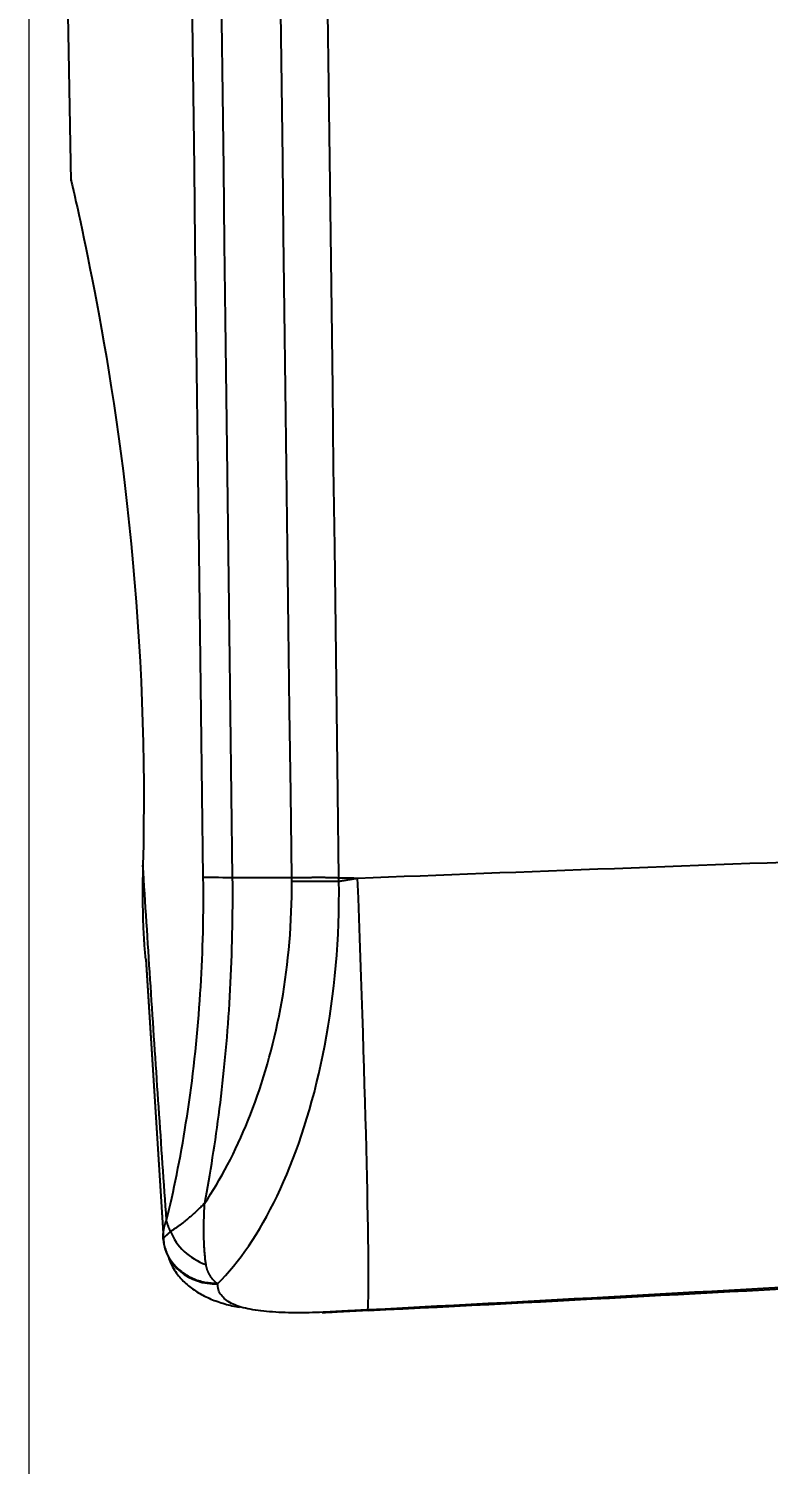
# Model space of a CAD drawing. Extents: x 0 to 395, y 0 to 289.
# Drawn here: x 184.45 to 198.57, y 111.27 to 138.69 of the extents above; entities that cross this region are included whole.
import ezdxf

# ---------------------------------------------------------------- set-up
doc = ezdxf.new("R2010")
doc.units = 0
doc.header["$LTSCALE"] = 10
doc.header["$MEASUREMENT"] = 0
doc.header["$PDMODE"] = 3
doc.header["$PDSIZE"] = -10
doc.layers.get('0').update_dxf_attribs({"linetype": 'CONTINUOUS'})
doc.layers.get('DEFPOINTS').update_dxf_attribs({"linetype": 'CONTINUOUS'})
doc.layers.add('1', color=7, linetype='CONTINUOUS')
doc.styles.add('Daelim Dimension', font='')
doc.styles.get('Daelim Dimension').set_extended_font_data('나눔고딕')
doc.dimstyles.new('DEFAULT', dxfattribs={"dimscale": 2, "dimtxt": 2, "dimasz": 2, "dimexe": 0, "dimexo": 2, "dimgap": 1, "dimtad": 1, "dimdec": 0, "dimzin": 9, "dimdsep": 46, "dimtxsty": 'Daelim Dimension', "dimcen": 0.5, "dimclrd": 5, "dimclre": 5, "dimclrt": 256, "dimadec": 1, "dimazin": 0, "dimtfac": 1, "dimtdec": 0, "dimtix": 1, "dimtmove": 0, "dimatfit": 3, "dimfxl": 1, "dimtolj": 1, "dimtzin": 1, "dimlwd": 9, "dimlwe": 9, "dimarcsym": 0})

# ---------------------------------------------------------------- blocks, each defined once
blk = doc.blocks.new('*D11')
at = {"color": 5, "linetype": 'ByBlock', "lineweight": 9, "ltscale": 0.5, "transparency": 16777216}
for p, q in [((184.455, 177.859), (184.455, 94.122)), ((210.264, 115.112), (210.264, 94.122)), ((188.455, 94.122), (206.264, 94.122))]:
    blk.add_line(p, q, dxfattribs=at)
at = {"color": 5, "ltscale": 0.5, "transparency": 16777216}
for points in [[(188.455, 94.789), (188.455, 93.456), (184.455, 94.122)], [(206.264, 94.789), (206.264, 93.456), (210.264, 94.122)]]:
    blk.add_solid(points, dxfattribs=at)
at = {"layer": 'DEFPOINTS', "color": 0, "ltscale": 0.5, "transparency": 16777216}
for p in [(184.455, 181.859), (210.264, 119.112), (210.264, 94.122)]:
    blk.add_point(p, dxfattribs=at)
at = {"color": 7, "ltscale": 0.5, "transparency": 16777216, "insert": (197.359, 99.388), "char_height": 6, "attachment_point": 5, "style": 'Daelim Dimension'}
blk.add_mtext('\\A1;26', dxfattribs=at)

msp = doc.modelspace()

# ---------------------------------------------------------------- linework, layer by layer
at = {"layer": '1'}
for p, q in [((184.455, 181.859), (185.259, 135.778)), ((188.347, 122.478), (189.476, 122.478))]:
    msp.add_line(p, q, dxfattribs=at)
for points in [[(187.787, 122.485), (187.768, 124.059), (187.748, 125.616), (187.729, 127.156), (187.709, 128.678), (187.69, 130.182), (187.672, 131.669), (187.653, 133.139), (187.635, 134.591), (187.617, 136.025), (187.599, 137.442), (187.582, 138.841), (187.564, 140.224), (187.547, 141.589), (187.53, 142.938), (187.513, 144.271), (187.497, 145.587), (187.481, 146.887), (187.465, 148.17), (187.449, 149.437), (187.433, 150.687), (187.418, 151.92), (187.402, 153.137)], [(188.347, 122.478), (188.327, 124.053), (188.307, 125.611), (188.288, 127.15), (188.269, 128.673), (188.25, 130.177), (188.231, 131.664), (188.213, 133.134), (188.195, 134.585), (188.177, 136.02), (188.159, 137.437), (188.141, 138.836), (188.124, 140.219), (188.107, 141.585), (188.09, 142.934), (188.073, 144.267), (188.057, 145.583), (188.041, 146.883), (188.025, 148.167), (188.009, 149.433), (187.993, 150.684), (187.978, 151.917), (187.963, 153.135)], [(189.476, 122.478), (189.456, 124.089), (189.436, 125.678), (189.416, 127.247), (189.396, 128.793), (189.377, 130.318), (189.358, 131.82), (189.34, 133.3), (189.321, 134.757), (189.303, 136.192), (189.285, 137.606), (189.268, 139.001), (189.25, 140.376), (189.233, 141.734), (189.217, 143.074), (189.2, 144.399), (189.183, 145.709), (189.167, 147.002), (189.151, 148.28), (189.135, 149.542), (189.12, 150.788), (189.104, 152.017), (189.089, 153.23)], [(190.376, 122.471), (190.356, 124.084), (190.336, 125.675), (190.315, 127.245), (190.296, 128.794), (190.276, 130.32), (190.257, 131.824), (190.238, 133.305), (190.22, 134.762), (190.201, 136.198), (190.183, 137.612), (190.165, 139.006), (190.148, 140.381), (190.131, 141.738), (190.114, 143.078), (190.097, 144.403), (190.08, 145.712), (190.064, 147.005), (190.047, 148.283), (190.031, 149.545), (190.016, 150.791), (190, 152.02), (189.985, 153.233)], [(185.258, 135.813), (185.26, 135.806), (185.265, 135.786), (185.272, 135.752), (185.283, 135.704), (185.297, 135.643), (185.314, 135.569), (185.334, 135.48), (185.357, 135.379), (185.383, 135.264), (185.41, 135.138), (185.441, 134.999), (185.473, 134.847), (185.508, 134.683), (185.545, 134.507), (185.584, 134.318), (185.624, 134.116), (185.667, 133.903), (185.71, 133.68), (185.754, 133.446), (185.799, 133.203), (185.845, 132.949), (185.891, 132.686), (185.937, 132.412), (185.984, 132.128), (186.031, 131.834), (186.078, 131.53), (186.123, 131.218), (186.168, 130.9), (186.212, 130.575), (186.255, 130.243), (186.296, 129.905), (186.336, 129.56), (186.374, 129.208), (186.41, 128.849), (186.445, 128.483), (186.477, 128.112), (186.507, 127.738), (186.534, 127.362), (186.558, 126.984), (186.58, 126.603), (186.599, 126.219), (186.615, 125.834), (186.628, 125.445), (186.638, 125.055), (186.645, 124.661), (186.649, 124.269), (186.65, 123.878), (186.648, 123.488), (186.643, 123.1), (186.635, 122.714)], [(186.635, 122.714), (186.634, 122.677), (186.633, 122.64), (186.632, 122.603), (186.631, 122.566), (186.631, 122.529), (186.63, 122.492), (186.629, 122.456), (186.629, 122.419), (186.629, 122.382), (186.628, 122.346), (186.628, 122.309), (186.628, 122.273), (186.627, 122.236), (186.627, 122.2), (186.627, 122.163), (186.627, 122.127), (186.627, 122.091), (186.627, 122.054), (186.628, 122.018), (186.628, 121.982), (186.628, 121.946), (186.629, 121.91), (186.63, 121.874), (186.63, 121.838), (186.631, 121.802), (186.632, 121.766), (186.633, 121.73), (186.634, 121.695), (186.635, 121.659), (186.636, 121.623), (186.637, 121.588), (186.639, 121.552), (186.64, 121.516), (186.642, 121.481), (186.643, 121.445), (186.645, 121.41), (186.647, 121.375), (186.649, 121.339), (186.651, 121.304), (186.654, 121.269), (186.656, 121.234), (186.658, 121.198), (186.661, 121.163), (186.664, 121.128), (186.666, 121.093), (186.669, 121.058), (186.672, 121.023), (186.676, 120.989), (186.679, 120.954), (186.682, 120.919)], [(187.085, 115.929), (187.076, 116.064), (187.066, 116.199), (187.057, 116.333), (187.048, 116.468), (187.038, 116.603), (187.029, 116.737), (187.02, 116.872), (187.011, 117.007), (187.001, 117.142), (186.992, 117.277), (186.983, 117.412), (186.974, 117.547), (186.964, 117.682), (186.955, 117.817), (186.946, 117.953), (186.937, 118.088), (186.928, 118.223), (186.919, 118.359), (186.909, 118.494), (186.9, 118.629), (186.891, 118.765), (186.882, 118.9), (186.873, 119.036), (186.864, 119.172), (186.855, 119.307), (186.846, 119.443), (186.837, 119.579), (186.828, 119.714), (186.819, 119.85), (186.81, 119.986), (186.801, 120.122), (186.792, 120.258), (186.784, 120.394), (186.775, 120.53), (186.766, 120.666), (186.757, 120.803), (186.748, 120.939), (186.739, 121.075), (186.73, 121.211), (186.722, 121.348), (186.713, 121.484), (186.704, 121.621), (186.695, 121.757), (186.687, 121.894), (186.678, 122.03), (186.669, 122.167), (186.661, 122.303), (186.652, 122.44), (186.643, 122.577), (186.635, 122.714)], [(190.733, 122.466), (191.029, 122.477), (191.326, 122.488), (191.625, 122.5), (191.925, 122.511), (192.227, 122.523), (192.53, 122.535), (192.834, 122.546), (193.14, 122.558), (193.447, 122.569), (193.756, 122.581), (194.066, 122.593), (194.377, 122.604), (194.69, 122.616), (195.004, 122.628), (195.32, 122.64), (195.637, 122.651), (195.955, 122.663), (196.275, 122.675), (196.596, 122.687), (196.918, 122.699), (197.242, 122.711), (197.568, 122.723), (197.895, 122.735), (198.223, 122.747), (198.552, 122.759), (198.883, 122.771)], [(187.085, 115.929), (187.11, 116.033), (187.136, 116.139), (187.16, 116.246), (187.185, 116.355), (187.209, 116.465), (187.233, 116.577), (187.257, 116.691), (187.281, 116.806), (187.304, 116.923), (187.327, 117.042), (187.35, 117.162), (187.372, 117.284), (187.394, 117.408), (187.415, 117.533), (187.437, 117.66), (187.457, 117.789), (187.478, 117.919), (187.497, 118.051), (187.517, 118.185), (187.536, 118.32), (187.554, 118.456), (187.572, 118.594), (187.589, 118.733), (187.606, 118.872), (187.621, 119.013), (187.637, 119.153), (187.651, 119.293), (187.665, 119.434), (187.677, 119.573), (187.69, 119.712), (187.701, 119.851), (187.711, 119.988), (187.721, 120.124), (187.73, 120.258), (187.739, 120.391), (187.746, 120.521), (187.753, 120.651), (187.759, 120.779), (187.765, 120.907), (187.77, 121.036), (187.774, 121.165), (187.778, 121.297), (187.782, 121.43), (187.785, 121.567), (187.787, 121.707), (187.789, 121.853), (187.79, 122.003), (187.79, 122.159), (187.789, 122.319), (187.787, 122.485)], [(187.814, 116.257), (187.834, 116.362), (187.853, 116.468), (187.873, 116.575), (187.892, 116.683), (187.911, 116.793), (187.929, 116.903), (187.948, 117.014), (187.966, 117.127), (187.983, 117.24), (188.001, 117.354), (188.018, 117.469), (188.035, 117.586), (188.051, 117.703), (188.067, 117.821), (188.083, 117.939), (188.098, 118.059), (188.113, 118.179), (188.128, 118.301), (188.142, 118.423), (188.156, 118.546), (188.169, 118.669), (188.182, 118.793), (188.194, 118.919), (188.206, 119.044), (188.218, 119.171), (188.229, 119.298), (188.24, 119.425), (188.25, 119.554), (188.26, 119.682), (188.269, 119.812), (188.278, 119.942), (188.286, 120.072), (188.294, 120.203), (188.302, 120.334), (188.308, 120.466), (188.315, 120.598), (188.32, 120.731), (188.326, 120.864), (188.33, 120.997), (188.335, 121.131), (188.338, 121.265), (188.341, 121.399), (188.344, 121.533), (188.346, 121.668), (188.347, 121.803), (188.348, 121.938), (188.349, 122.073), (188.349, 122.208), (188.348, 122.343), (188.347, 122.478)], [(187.814, 116.257), (187.871, 116.342), (187.927, 116.429), (187.983, 116.518), (188.038, 116.609), (188.092, 116.702), (188.146, 116.796), (188.199, 116.893), (188.252, 116.991), (188.304, 117.091), (188.355, 117.192), (188.405, 117.296), (188.454, 117.401), (188.503, 117.508), (188.551, 117.617), (188.597, 117.727), (188.643, 117.839), (188.688, 117.952), (188.733, 118.068), (188.776, 118.185), (188.818, 118.303), (188.859, 118.423), (188.899, 118.545), (188.937, 118.668), (188.975, 118.792), (189.012, 118.918), (189.047, 119.045), (189.081, 119.174), (189.114, 119.304), (189.146, 119.435), (189.177, 119.567), (189.206, 119.701), (189.234, 119.836), (189.26, 119.972), (189.285, 120.109), (189.309, 120.247), (189.331, 120.386), (189.351, 120.526), (189.371, 120.667), (189.388, 120.809), (189.404, 120.951), (189.419, 121.094), (189.432, 121.238), (189.443, 121.383), (189.453, 121.527), (189.461, 121.673), (189.467, 121.819), (189.472, 121.965), (189.475, 122.111), (189.477, 122.257), (189.477, 122.404)], [(188.06, 114.716), (188.137, 114.794), (188.213, 114.875), (188.288, 114.961), (188.363, 115.05), (188.437, 115.142), (188.51, 115.239), (188.583, 115.338), (188.655, 115.442), (188.725, 115.549), (188.795, 115.659), (188.865, 115.773), (188.933, 115.89), (189, 116.011), (189.066, 116.135), (189.132, 116.262), (189.196, 116.393), (189.259, 116.527), (189.32, 116.665), (189.381, 116.805), (189.44, 116.949), (189.498, 117.096), (189.555, 117.246), (189.61, 117.399), (189.663, 117.556), (189.716, 117.715), (189.766, 117.877), (189.815, 118.041), (189.862, 118.209), (189.908, 118.379), (189.951, 118.552), (189.993, 118.727), (190.033, 118.905), (190.071, 119.085), (190.107, 119.267), (190.141, 119.452), (190.173, 119.639), (190.203, 119.827), (190.231, 120.018), (190.256, 120.21), (190.279, 120.404), (190.3, 120.6), (190.318, 120.797), (190.334, 120.995), (190.348, 121.194), (190.359, 121.394), (190.367, 121.595), (190.374, 121.797), (190.377, 121.999), (190.378, 122.202), (190.377, 122.405)], [(189.476, 122.478), (189.492, 122.478), (189.507, 122.478), (189.523, 122.478), (189.539, 122.478), (189.556, 122.478), (189.572, 122.478), (189.589, 122.478), (189.605, 122.478), (189.622, 122.478), (189.639, 122.478), (189.656, 122.478), (189.673, 122.478), (189.69, 122.478), (189.707, 122.478), (189.725, 122.478), (189.742, 122.478), (189.76, 122.479), (189.777, 122.479), (189.795, 122.479), (189.813, 122.479), (189.831, 122.479), (189.849, 122.479), (189.867, 122.48), (189.885, 122.48), (189.904, 122.48), (189.922, 122.48), (189.94, 122.48), (189.959, 122.48), (189.977, 122.48), (189.996, 122.48), (190.015, 122.48), (190.033, 122.48), (190.052, 122.48), (190.071, 122.48), (190.09, 122.48), (190.109, 122.48), (190.128, 122.479), (190.147, 122.479), (190.166, 122.478), (190.185, 122.478), (190.204, 122.477), (190.223, 122.477), (190.242, 122.476), (190.261, 122.476), (190.28, 122.475), (190.3, 122.474), (190.319, 122.473), (190.338, 122.473), (190.357, 122.472), (190.376, 122.471)], [(189.477, 122.404), (189.477, 122.406), (189.477, 122.407), (189.477, 122.409), (189.477, 122.41), (189.477, 122.412), (189.477, 122.413), (189.477, 122.415), (189.477, 122.416), (189.477, 122.418), (189.476, 122.419), (189.476, 122.421), (189.476, 122.422), (189.476, 122.424), (189.476, 122.425), (189.476, 122.427), (189.476, 122.429), (189.476, 122.43), (189.476, 122.432), (189.476, 122.433), (189.476, 122.435), (189.476, 122.436), (189.476, 122.438), (189.476, 122.439), (189.476, 122.441), (189.476, 122.442), (189.476, 122.444), (189.476, 122.445), (189.476, 122.447), (189.476, 122.448), (189.476, 122.449), (189.476, 122.451), (189.476, 122.452), (189.476, 122.454), (189.476, 122.455), (189.476, 122.457), (189.476, 122.458), (189.476, 122.46), (189.476, 122.461), (189.476, 122.462), (189.476, 122.464), (189.476, 122.465), (189.476, 122.467), (189.476, 122.468), (189.476, 122.47), (189.476, 122.471), (189.476, 122.473), (189.476, 122.474), (189.476, 122.475), (189.476, 122.477), (189.476, 122.478)], [(190.377, 122.405), (190.377, 122.407), (190.377, 122.408), (190.377, 122.409), (190.377, 122.411), (190.377, 122.412), (190.377, 122.413), (190.377, 122.415), (190.377, 122.416), (190.377, 122.417), (190.377, 122.419), (190.377, 122.42), (190.377, 122.421), (190.377, 122.423), (190.377, 122.424), (190.377, 122.425), (190.377, 122.427), (190.377, 122.428), (190.377, 122.429), (190.377, 122.43), (190.377, 122.432), (190.377, 122.433), (190.377, 122.434), (190.377, 122.436), (190.377, 122.437), (190.377, 122.438), (190.377, 122.44), (190.377, 122.441), (190.377, 122.442), (190.377, 122.444), (190.377, 122.445), (190.377, 122.446), (190.377, 122.447), (190.377, 122.449), (190.377, 122.45), (190.377, 122.451), (190.377, 122.453), (190.377, 122.454), (190.377, 122.455), (190.377, 122.457), (190.377, 122.458), (190.377, 122.459), (190.377, 122.46), (190.377, 122.462), (190.377, 122.463), (190.376, 122.464), (190.376, 122.466), (190.376, 122.467), (190.376, 122.468), (190.376, 122.47), (190.376, 122.471)], [(190.376, 122.471), (190.384, 122.471), (190.391, 122.471), (190.398, 122.471), (190.405, 122.47), (190.412, 122.47), (190.419, 122.47), (190.426, 122.47), (190.434, 122.47), (190.441, 122.47), (190.448, 122.47), (190.455, 122.47), (190.462, 122.47), (190.469, 122.47), (190.476, 122.469), (190.483, 122.469), (190.491, 122.469), (190.498, 122.469), (190.505, 122.469), (190.512, 122.469), (190.519, 122.469), (190.526, 122.469), (190.533, 122.469), (190.54, 122.468), (190.548, 122.468), (190.555, 122.468), (190.562, 122.468), (190.569, 122.468), (190.576, 122.468), (190.583, 122.468), (190.59, 122.468), (190.597, 122.468), (190.605, 122.467), (190.612, 122.467), (190.619, 122.467), (190.626, 122.467), (190.633, 122.467), (190.64, 122.467), (190.647, 122.467), (190.654, 122.467), (190.661, 122.467), (190.669, 122.466), (190.676, 122.466), (190.683, 122.466), (190.69, 122.466), (190.697, 122.466), (190.704, 122.466), (190.711, 122.466), (190.718, 122.466), (190.725, 122.466), (190.733, 122.466)], [(190.377, 122.405), (190.384, 122.406), (190.391, 122.408), (190.398, 122.409), (190.405, 122.41), (190.412, 122.411), (190.42, 122.412), (190.427, 122.414), (190.434, 122.415), (190.441, 122.416), (190.448, 122.417), (190.455, 122.418), (190.462, 122.42), (190.469, 122.421), (190.477, 122.422), (190.484, 122.423), (190.491, 122.425), (190.498, 122.426), (190.505, 122.427), (190.512, 122.428), (190.519, 122.429), (190.526, 122.431), (190.534, 122.432), (190.541, 122.433), (190.548, 122.434), (190.555, 122.435), (190.562, 122.437), (190.569, 122.438), (190.576, 122.439), (190.583, 122.44), (190.59, 122.441), (190.598, 122.443), (190.605, 122.444), (190.612, 122.445), (190.619, 122.446), (190.626, 122.447), (190.633, 122.449), (190.64, 122.45), (190.647, 122.451), (190.654, 122.452), (190.662, 122.453), (190.669, 122.455), (190.676, 122.456), (190.683, 122.457), (190.69, 122.458), (190.697, 122.459), (190.704, 122.461), (190.711, 122.462), (190.718, 122.463), (190.725, 122.464), (190.733, 122.466)], [(186.688, 120.925), (187.035, 115.477)], [(186.689, 120.908), (187.035, 115.477)], [(187.814, 116.257), (187.799, 116.242), (187.784, 116.227), (187.769, 116.212), (187.754, 116.197), (187.739, 116.183), (187.724, 116.169), (187.71, 116.155), (187.695, 116.141), (187.681, 116.127), (187.666, 116.113), (187.652, 116.1), (187.637, 116.087), (187.623, 116.074), (187.609, 116.061), (187.595, 116.048), (187.581, 116.035), (187.567, 116.023), (187.553, 116.011), (187.54, 115.998), (187.526, 115.987), (187.513, 115.975), (187.499, 115.963), (187.486, 115.952), (187.472, 115.941), (187.459, 115.93), (187.446, 115.919), (187.433, 115.908), (187.42, 115.898), (187.407, 115.887), (187.394, 115.877), (187.382, 115.867), (187.369, 115.858), (187.357, 115.848), (187.345, 115.839), (187.332, 115.83), (187.32, 115.821), (187.308, 115.812), (187.296, 115.804), (187.284, 115.795), (187.273, 115.787), (187.261, 115.779), (187.25, 115.772), (187.239, 115.764), (187.227, 115.757), (187.216, 115.75), (187.205, 115.743), (187.195, 115.736), (187.184, 115.73), (187.173, 115.724), (187.163, 115.718)], [(187.84, 115.084), (187.837, 115.103), (187.834, 115.123), (187.831, 115.143), (187.829, 115.163), (187.826, 115.183), (187.824, 115.203), (187.822, 115.224), (187.82, 115.244), (187.818, 115.265), (187.816, 115.286), (187.814, 115.308), (187.812, 115.329), (187.811, 115.351), (187.809, 115.373), (187.808, 115.395), (187.806, 115.417), (187.805, 115.439), (187.804, 115.462), (187.803, 115.484), (187.802, 115.507), (187.801, 115.53), (187.8, 115.553), (187.8, 115.576), (187.799, 115.6), (187.799, 115.623), (187.798, 115.647), (187.798, 115.671), (187.798, 115.695), (187.798, 115.719), (187.798, 115.743), (187.798, 115.768), (187.798, 115.792), (187.798, 115.817), (187.798, 115.842), (187.799, 115.867), (187.799, 115.892), (187.8, 115.917), (187.8, 115.943), (187.801, 115.968), (187.802, 115.994), (187.802, 116.02), (187.803, 116.046), (187.804, 116.072), (187.805, 116.098), (187.807, 116.124), (187.808, 116.15), (187.809, 116.177), (187.811, 116.203), (187.812, 116.23), (187.814, 116.257)], [(187.02, 115.581), (187.021, 115.582), (187.022, 115.583), (187.022, 115.584), (187.023, 115.585), (187.024, 115.586), (187.025, 115.587), (187.027, 115.588), (187.028, 115.59), (187.029, 115.591), (187.031, 115.593), (187.032, 115.594), (187.034, 115.596), (187.036, 115.598), (187.038, 115.6), (187.04, 115.601), (187.042, 115.603), (187.044, 115.606), (187.046, 115.608), (187.049, 115.61), (187.051, 115.612), (187.054, 115.615), (187.056, 115.617), (187.059, 115.62), (187.062, 115.622), (187.065, 115.625), (187.068, 115.628), (187.071, 115.631), (187.074, 115.634), (187.078, 115.637), (187.081, 115.64), (187.084, 115.643), (187.088, 115.646), (187.091, 115.649), (187.095, 115.653), (187.099, 115.656), (187.103, 115.66), (187.106, 115.664), (187.11, 115.667), (187.114, 115.671), (187.119, 115.675), (187.123, 115.679), (187.127, 115.683), (187.131, 115.687), (187.136, 115.691), (187.14, 115.695), (187.145, 115.7), (187.149, 115.704), (187.154, 115.708), (187.158, 115.713), (187.163, 115.718)], [(187.021, 115.581), (187.02, 115.588), (187.02, 115.596), (187.021, 115.603), (187.021, 115.61), (187.021, 115.618), (187.021, 115.625), (187.021, 115.632), (187.022, 115.64), (187.022, 115.647), (187.022, 115.654), (187.023, 115.662), (187.024, 115.669), (187.024, 115.676), (187.025, 115.683), (187.025, 115.69), (187.026, 115.698), (187.027, 115.705), (187.028, 115.712), (187.029, 115.719), (187.03, 115.726), (187.031, 115.733), (187.032, 115.74), (187.033, 115.747), (187.034, 115.754), (187.036, 115.761), (187.037, 115.768), (187.038, 115.775), (187.04, 115.782), (187.041, 115.789), (187.043, 115.796), (187.044, 115.803), (187.046, 115.81), (187.048, 115.817), (187.049, 115.823), (187.051, 115.83), (187.053, 115.837), (187.055, 115.844), (187.057, 115.85), (187.059, 115.857), (187.061, 115.864), (187.063, 115.871), (187.065, 115.877), (187.068, 115.884), (187.07, 115.89), (187.072, 115.897), (187.075, 115.903), (187.077, 115.91), (187.08, 115.917), (187.082, 115.923), (187.085, 115.929)], [(187.163, 115.718), (187.161, 115.722), (187.159, 115.726), (187.157, 115.73), (187.155, 115.734), (187.153, 115.738), (187.151, 115.743), (187.149, 115.747), (187.147, 115.751), (187.145, 115.755), (187.143, 115.759), (187.141, 115.764), (187.14, 115.768), (187.138, 115.772), (187.136, 115.776), (187.134, 115.78), (187.132, 115.785), (187.131, 115.789), (187.129, 115.793), (187.127, 115.797), (187.126, 115.801), (187.124, 115.806), (187.122, 115.81), (187.121, 115.814), (187.119, 115.818), (187.117, 115.823), (187.116, 115.827), (187.114, 115.831), (187.113, 115.835), (187.111, 115.84), (187.11, 115.844), (187.108, 115.848), (187.107, 115.852), (187.106, 115.857), (187.104, 115.861), (187.103, 115.865), (187.102, 115.87), (187.1, 115.874), (187.099, 115.878), (187.098, 115.882), (187.096, 115.887), (187.095, 115.891), (187.094, 115.895), (187.093, 115.899), (187.092, 115.904), (187.09, 115.908), (187.089, 115.912), (187.088, 115.917), (187.087, 115.921), (187.086, 115.925), (187.085, 115.929)], [(187.02, 115.569), (187.02, 115.569), (187.02, 115.57), (187.02, 115.57), (187.02, 115.57), (187.02, 115.57), (187.02, 115.571), (187.02, 115.571), (187.02, 115.571), (187.02, 115.571), (187.02, 115.572), (187.02, 115.572), (187.02, 115.572), (187.02, 115.572), (187.02, 115.573), (187.02, 115.573), (187.02, 115.573), (187.02, 115.573), (187.02, 115.573), (187.02, 115.574), (187.02, 115.574), (187.02, 115.574), (187.02, 115.574), (187.02, 115.575), (187.02, 115.575), (187.02, 115.575), (187.02, 115.575), (187.02, 115.576), (187.02, 115.576), (187.02, 115.576), (187.02, 115.576), (187.02, 115.577), (187.02, 115.577), (187.02, 115.577), (187.02, 115.577), (187.02, 115.577), (187.02, 115.578), (187.02, 115.578), (187.02, 115.578), (187.02, 115.578), (187.02, 115.579), (187.02, 115.579), (187.02, 115.579), (187.02, 115.579), (187.02, 115.58), (187.02, 115.58), (187.02, 115.58), (187.021, 115.58), (187.021, 115.581), (187.021, 115.581), (187.021, 115.581)], [(187.02, 115.581), (187.023, 115.556), (187.026, 115.53), (187.03, 115.505), (187.035, 115.479), (187.04, 115.453), (187.047, 115.427), (187.054, 115.401), (187.063, 115.375), (187.072, 115.349), (187.082, 115.323), (187.093, 115.297), (187.105, 115.271), (187.118, 115.246), (187.132, 115.22), (187.147, 115.195), (187.163, 115.171), (187.18, 115.146), (187.197, 115.122), (187.216, 115.099), (187.235, 115.076), (187.256, 115.053), (187.277, 115.031), (187.299, 115.01), (187.321, 114.989), (187.345, 114.969), (187.369, 114.949), (187.393, 114.931), (187.419, 114.913), (187.445, 114.895), (187.471, 114.879), (187.498, 114.863), (187.525, 114.849), (187.553, 114.835), (187.581, 114.822), (187.61, 114.81), (187.638, 114.798), (187.667, 114.788), (187.696, 114.778), (187.725, 114.77), (187.755, 114.762), (187.784, 114.755), (187.813, 114.749), (187.842, 114.744), (187.872, 114.739), (187.901, 114.736), (187.929, 114.733), (187.958, 114.731), (187.986, 114.73), (188.014, 114.729), (188.042, 114.729)], [(187.13, 115.2), (187.143, 115.166), (187.156, 115.133), (187.17, 115.101), (187.186, 115.069), (187.202, 115.038), (187.219, 115.008), (187.237, 114.978), (187.256, 114.95), (187.276, 114.921), (187.296, 114.894), (187.317, 114.868), (187.339, 114.842), (187.361, 114.816), (187.383, 114.792), (187.406, 114.768), (187.43, 114.745), (187.454, 114.722), (187.479, 114.7), (187.504, 114.679), (187.53, 114.658), (187.556, 114.638), (187.583, 114.618), (187.61, 114.599), (187.637, 114.581), (187.665, 114.563), (187.693, 114.546), (187.722, 114.529), (187.751, 114.513), (187.78, 114.497), (187.81, 114.482), (187.841, 114.467), (187.871, 114.453), (187.902, 114.439), (187.933, 114.426), (187.965, 114.413), (187.997, 114.4), (188.029, 114.388), (188.062, 114.377), (188.095, 114.365), (188.128, 114.355), (188.162, 114.344), (188.196, 114.334), (188.23, 114.324), (188.265, 114.315), (188.3, 114.306), (188.335, 114.298), (188.37, 114.289), (188.406, 114.282), (188.442, 114.274), (188.478, 114.267)], [(188.042, 114.73), (188.034, 114.736), (188.026, 114.743), (188.018, 114.75), (188.011, 114.757), (188.003, 114.764), (187.996, 114.771), (187.989, 114.778), (187.982, 114.785), (187.976, 114.793), (187.969, 114.8), (187.963, 114.807), (187.957, 114.815), (187.951, 114.822), (187.946, 114.83), (187.94, 114.837), (187.935, 114.845), (187.93, 114.852), (187.925, 114.86), (187.92, 114.867), (187.916, 114.875), (187.911, 114.882), (187.907, 114.89), (187.903, 114.897), (187.899, 114.905), (187.895, 114.912), (187.891, 114.92), (187.888, 114.927), (187.884, 114.935), (187.881, 114.942), (187.878, 114.949), (187.875, 114.956), (187.872, 114.964), (187.869, 114.971), (187.867, 114.978), (187.864, 114.985), (187.862, 114.992), (187.86, 114.999), (187.857, 115.006), (187.855, 115.013), (187.853, 115.02), (187.852, 115.026), (187.85, 115.033), (187.848, 115.04), (187.847, 115.046), (187.845, 115.053), (187.844, 115.059), (187.843, 115.065), (187.842, 115.072), (187.84, 115.078), (187.84, 115.084)], [(188.06, 114.716), (188.06, 114.716), (188.06, 114.716), (188.059, 114.717), (188.059, 114.717), (188.059, 114.717), (188.058, 114.717), (188.058, 114.718), (188.057, 114.718), (188.057, 114.718), (188.057, 114.718), (188.056, 114.719), (188.056, 114.719), (188.056, 114.719), (188.055, 114.719), (188.055, 114.72), (188.055, 114.72), (188.054, 114.72), (188.054, 114.721), (188.053, 114.721), (188.053, 114.721), (188.053, 114.721), (188.052, 114.722), (188.052, 114.722), (188.052, 114.722), (188.051, 114.722), (188.051, 114.723), (188.051, 114.723), (188.05, 114.723), (188.05, 114.724), (188.049, 114.724), (188.049, 114.724), (188.049, 114.724), (188.048, 114.725), (188.048, 114.725), (188.048, 114.725), (188.047, 114.726), (188.047, 114.726), (188.047, 114.726), (188.046, 114.726), (188.046, 114.727), (188.045, 114.727), (188.045, 114.727), (188.045, 114.728), (188.044, 114.728), (188.044, 114.728), (188.044, 114.728), (188.043, 114.729), (188.043, 114.729), (188.043, 114.729), (188.042, 114.73)], [(190.208, 114.179), (190.141, 114.176), (190.074, 114.173), (190.007, 114.17), (189.94, 114.168), (189.873, 114.166), (189.806, 114.165), (189.74, 114.164), (189.674, 114.163), (189.608, 114.163), (189.543, 114.163), (189.479, 114.164), (189.415, 114.165), (189.353, 114.166), (189.291, 114.168), (189.23, 114.171), (189.17, 114.174), (189.111, 114.178), (189.053, 114.182), (188.996, 114.187), (188.941, 114.192), (188.886, 114.198), (188.834, 114.205), (188.782, 114.212), (188.732, 114.22), (188.684, 114.229), (188.637, 114.238), (188.592, 114.249), (188.548, 114.26), (188.506, 114.272), (188.466, 114.284), (188.427, 114.298), (188.391, 114.312), (188.356, 114.327), (188.323, 114.343), (188.292, 114.36), (188.262, 114.378), (188.235, 114.396), (188.209, 114.416), (188.186, 114.436), (188.165, 114.458), (188.145, 114.48), (188.128, 114.503), (188.112, 114.526), (188.099, 114.551), (188.087, 114.577), (188.078, 114.603), (188.07, 114.63), (188.065, 114.658), (188.062, 114.686), (188.06, 114.716)], [(198.805, 114.647), (198.477, 114.628), (198.149, 114.61), (197.821, 114.591), (197.493, 114.572), (197.165, 114.554), (196.837, 114.536), (196.509, 114.517), (196.18, 114.499), (195.852, 114.481), (195.524, 114.463), (195.196, 114.445), (194.868, 114.427), (194.54, 114.409), (194.212, 114.391), (193.884, 114.373), (193.556, 114.356), (193.228, 114.338), (192.899, 114.321), (192.571, 114.303), (192.243, 114.286), (191.915, 114.268), (191.587, 114.251), (191.259, 114.234), (190.931, 114.217)], [(190.942, 114.206), (191.27, 114.223), (191.599, 114.24), (191.927, 114.256), (192.255, 114.273), (192.584, 114.29), (192.912, 114.307), (193.24, 114.324), (193.569, 114.341), (193.897, 114.358), (194.225, 114.375), (194.554, 114.392), (194.882, 114.409), (195.21, 114.427), (195.539, 114.444), (195.867, 114.461), (196.195, 114.479), (196.524, 114.497), (196.852, 114.514), (197.18, 114.532), (197.509, 114.549), (197.837, 114.567), (198.165, 114.585), (198.494, 114.603), (198.822, 114.621)], [(190.058, 114.17), (190.062, 114.17), (190.065, 114.17), (190.069, 114.17), (190.073, 114.17), (190.077, 114.17), (190.08, 114.17), (190.084, 114.171), (190.088, 114.171), (190.092, 114.171), (190.095, 114.171), (190.099, 114.171), (190.103, 114.171), (190.107, 114.171), (190.11, 114.171), (190.114, 114.171), (190.118, 114.171), (190.122, 114.172), (190.125, 114.172), (190.129, 114.172), (190.133, 114.172), (190.137, 114.172), (190.14, 114.172), (190.144, 114.172), (190.148, 114.172), (190.152, 114.173), (190.155, 114.173), (190.159, 114.173), (190.163, 114.173), (190.167, 114.173), (190.17, 114.173), (190.174, 114.173), (190.178, 114.173), (190.182, 114.174), (190.185, 114.174), (190.189, 114.174), (190.193, 114.174), (190.197, 114.174), (190.201, 114.174), (190.204, 114.174), (190.208, 114.175), (190.212, 114.175), (190.216, 114.175), (190.219, 114.175), (190.223, 114.175), (190.227, 114.175), (190.231, 114.175), (190.234, 114.176), (190.238, 114.176), (190.242, 114.176), (190.246, 114.176)], [(190.931, 114.217), (190.916, 114.216), (190.902, 114.215), (190.887, 114.214), (190.873, 114.214), (190.859, 114.213), (190.844, 114.212), (190.83, 114.211), (190.815, 114.211), (190.801, 114.21), (190.786, 114.209), (190.772, 114.208), (190.757, 114.208), (190.743, 114.207), (190.729, 114.206), (190.714, 114.205), (190.7, 114.205), (190.685, 114.204), (190.671, 114.203), (190.656, 114.202), (190.642, 114.202), (190.627, 114.201), (190.613, 114.2), (190.599, 114.199), (190.584, 114.199), (190.57, 114.198), (190.555, 114.197), (190.541, 114.196), (190.526, 114.196), (190.512, 114.195), (190.497, 114.194), (190.483, 114.193), (190.468, 114.193), (190.454, 114.192), (190.44, 114.191), (190.425, 114.19), (190.411, 114.19), (190.396, 114.189), (190.382, 114.188), (190.367, 114.187), (190.353, 114.187), (190.338, 114.186), (190.324, 114.185), (190.309, 114.184), (190.295, 114.184), (190.28, 114.183), (190.266, 114.182), (190.251, 114.181), (190.237, 114.181), (190.223, 114.18), (190.208, 114.179)], [(190.218, 114.174), (190.946, 114.21)], [(190.223, 114.174), (190.945, 114.21)]]:
    msp.add_lwpolyline(points, dxfattribs=at)
for centre, major_axis, ratio, start_param, end_param in [((189.221, 122.511), (-1.5, -0.019), 0.01738, 0.298973, 0.948406), ((190.351, 122.44), (-1.5, -0.013), 0.023074, 0.948406, 1.587972), ((190.584, 122.614), (-0.329, 8.494), 0.016767, 3.291849, 4.694276), ((188.082, 115.876), (-0.908, 0.418), 0.826235, 0.694309, 1.681907), ((188.018, 115.632), (-1, -0.012), 0.916769, 0.054942, 1.601905), ((190.167, 115.168), (0.05, -0.999), 0.061292, 6.140272, 6.384822), ((190.89, 115.205), (0.05, -0.999), 0.061211, 6.132666, 6.373715)]:
    msp.add_ellipse(centre, major_axis=major_axis, ratio=ratio, start_param=start_param, end_param=end_param, dxfattribs=at)

# ---------------------------------------------------------------- dimensions: what is measured, and where the dimension line sits
at = {"color": 5, "ltscale": 0.5}
dim = msp.add_linear_dim(base=(210.264, 94.122), p1=(184.455, 181.859), p2=(210.264, 119.112), dimstyle='DEFAULT', override={"dimtxt": 3, "dimclrt": 7, "dimfxl": 1.25, "dimarcsym": 1}, dxfattribs=at)
dim.commit()
dim.dimension.update_dxf_attribs({"geometry": '*D11', "text_midpoint": (197.359, 99.388)})

doc.saveas('drawing.dxf')
